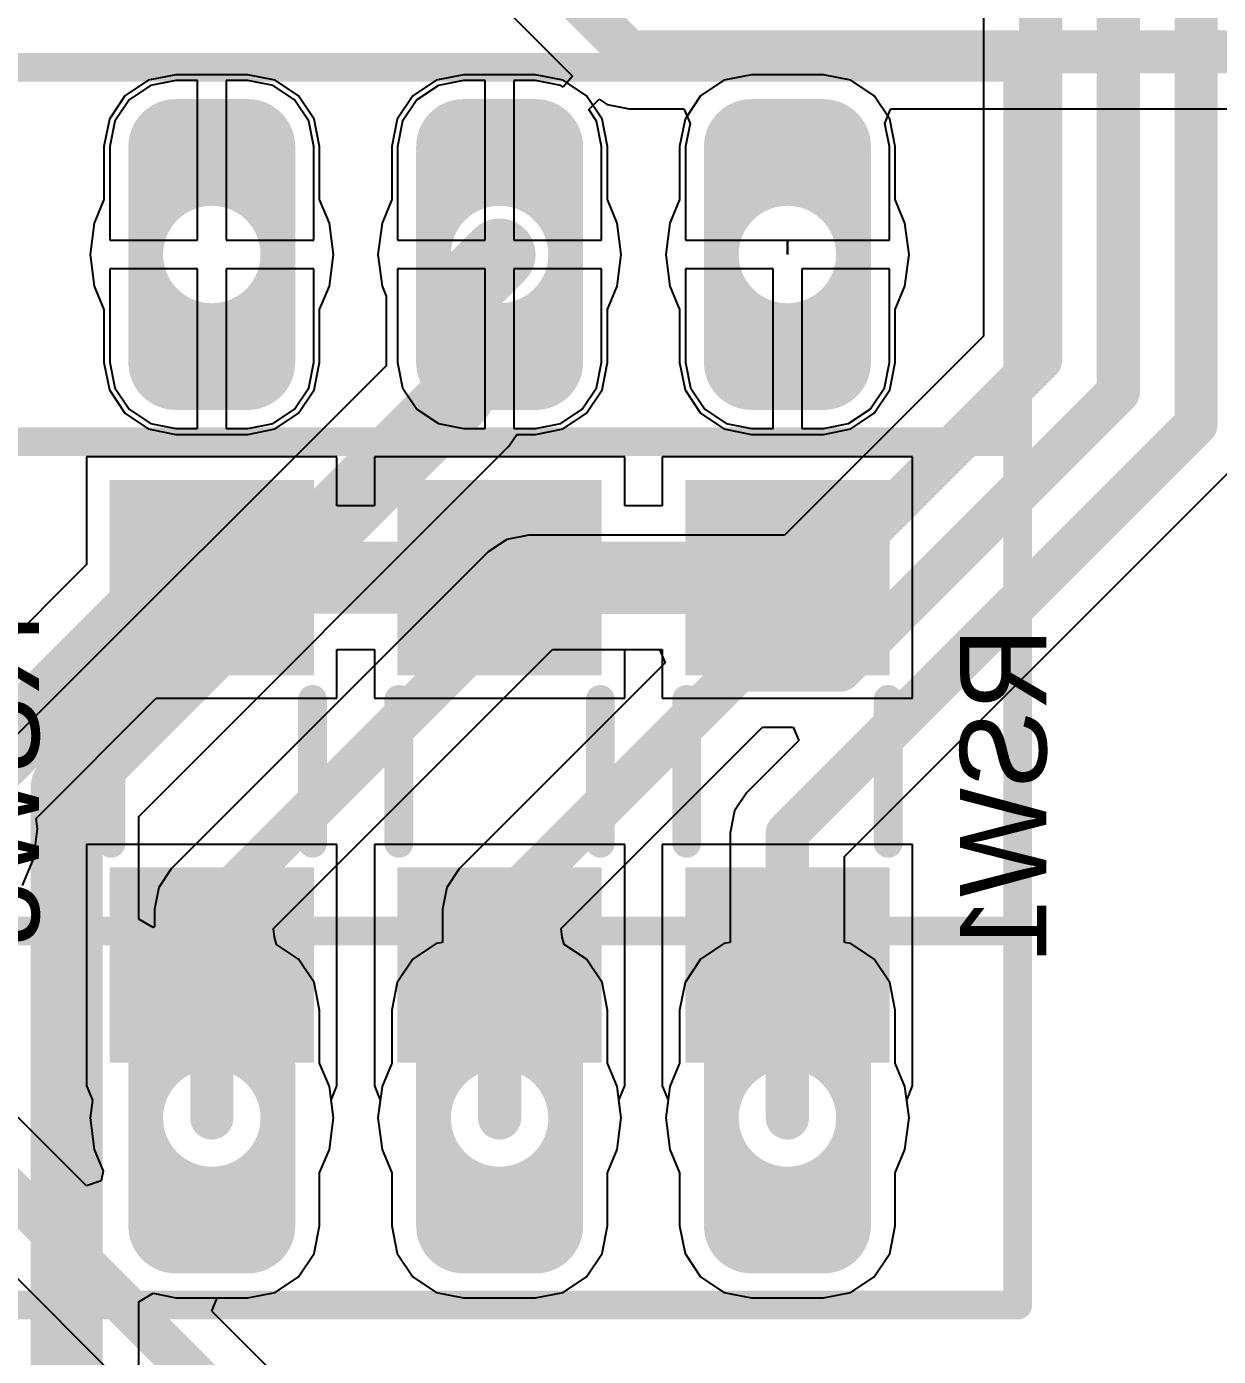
# Model space of a CAD drawing. Header units: millimetres. Extents: x 0 to 2.36, y 0 to 2.36.
# Drawn here: x 0.2607 to 0.6747, y 0.7117 to 1.1738 of the extents above; entities that cross this region are included whole.
import ezdxf

# ---------------------------------------------------------------- set-up
doc = ezdxf.new("R2010")
doc.units = ezdxf.units.MM
doc.header["$MEASUREMENT"] = 0
for name, color, linetype in [('BottomLayer', 5, 'Continuous'), ('BottomOverlay', 54, 'Continuous'), ('BottomPaste', 16, 'Continuous'), ('BottomSolder', 6, 'Continuous'), ('MultiLayer', 9, 'Continuous'), ('TopLayer', 1, 'Continuous'), ('TopOverlay', 2, 'Continuous'), ('TopSolder', 216, 'Continuous')]:
    doc.layers.add(name, color=color, linetype=linetype)

# ---------------------------------------------------------------- blocks, each defined once
blk = doc.blocks.new('PCBC_________1_25')
at = {"layer": 'BottomLayer'}
h = blk.add_hatch(color=5, dxfattribs=at)
edge = h.paths.add_edge_path()
edge.add_arc((-0.0375, 0.1875), 0.0125, 180, 270)
edge.add_line((-0.0375, 0.175), (0.0375, 0.175))
edge.add_arc((0.0375, 0.1875), 0.0125, 270, 360)
edge.add_line((0.05, 0.1875), (0.05, 0.2125))
edge.add_arc((0.0375, 0.2125), 0.0125, 0, 90)
edge.add_line((0.0375, 0.225), (-0.0375, 0.225))
edge.add_arc((-0.0375, 0.2125), 0.0125, 90, 180)
edge.add_line((-0.05, 0.2125), (-0.05, 0.1875))
edge = h.paths.add_edge_path(flags=0)
edge.add_arc((0, 0.2), 0.01693, 0, 360)
h = blk.add_hatch(color=5, dxfattribs=at)
edge = h.paths.add_edge_path()
edge.add_arc((0.2625, 0.1875), 0.0125, 180, 270)
edge.add_line((0.2625, 0.175), (0.3375, 0.175))
edge.add_arc((0.3375, 0.1875), 0.0125, 270, 360)
edge.add_line((0.35, 0.1875), (0.35, 0.2125))
edge.add_arc((0.3375, 0.2125), 0.0125, 0, 90)
edge.add_line((0.3375, 0.225), (0.2625, 0.225))
edge.add_arc((0.2625, 0.2125), 0.0125, 90, 180)
edge.add_line((0.25, 0.2125), (0.25, 0.1875))
edge = h.paths.add_edge_path(flags=0)
edge.add_arc((0.3, 0.2), 0.01693, 0, 360)
h = blk.add_hatch(color=5, dxfattribs=at)
edge = h.paths.add_edge_path()
edge.add_arc((-0.0375, 0.0875), 0.0125, 180, 270)
edge.add_line((-0.0375, 0.075), (0.0375, 0.075))
edge.add_arc((0.0375, 0.0875), 0.0125, 270, 360)
edge.add_line((0.05, 0.0875), (0.05, 0.1125))
edge.add_arc((0.0375, 0.1125), 0.0125, 0, 90)
edge.add_line((0.0375, 0.125), (-0.0375, 0.125))
edge.add_arc((-0.0375, 0.1125), 0.0125, 90, 180)
edge.add_line((-0.05, 0.1125), (-0.05, 0.0875))
edge = h.paths.add_edge_path(flags=0)
edge.add_arc((0, 0.1), 0.01693, 0, 360)
h = blk.add_hatch(color=5, dxfattribs=at)
edge = h.paths.add_edge_path()
edge.add_arc((0.2625, 0.0875), 0.0125, 180, 270)
edge.add_line((0.2625, 0.075), (0.3375, 0.075))
edge.add_arc((0.3375, 0.0875), 0.0125, 270, 360)
edge.add_line((0.35, 0.0875), (0.35, 0.1125))
edge.add_arc((0.3375, 0.1125), 0.0125, 0, 90)
edge.add_line((0.3375, 0.125), (0.2625, 0.125))
edge.add_arc((0.2625, 0.1125), 0.0125, 90, 180)
edge.add_line((0.25, 0.1125), (0.25, 0.0875))
edge = h.paths.add_edge_path(flags=0)
edge.add_arc((0.3, 0.1), 0.01693, 0, 360)
h = blk.add_hatch(color=5, dxfattribs=at)
edge = h.paths.add_edge_path()
edge.add_arc((-0.0375, -0.0125), 0.0125, 180, 270)
edge.add_line((-0.0375, -0.025), (0.0375, -0.025))
edge.add_arc((0.0375, -0.0125), 0.0125, 270, 360)
edge.add_line((0.05, -0.0125), (0.05, 0.0125))
edge.add_arc((0.0375, 0.0125), 0.0125, 0, 90)
edge.add_line((0.0375, 0.025), (-0.0375, 0.025))
edge.add_arc((-0.0375, 0.0125), 0.0125, 90, 180)
edge.add_line((-0.05, 0.0125), (-0.05, -0.0125))
edge = h.paths.add_edge_path(flags=0)
edge.add_arc((0, 0), 0.01693, 0, 360)
h = blk.add_hatch(color=5, dxfattribs=at)
edge = h.paths.add_edge_path()
edge.add_arc((0.2625, -0.0125), 0.0125, 180, 270)
edge.add_line((0.2625, -0.025), (0.3375, -0.025))
edge.add_arc((0.3375, -0.0125), 0.0125, 270, 360)
edge.add_line((0.35, -0.0125), (0.35, 0.0125))
edge.add_arc((0.3375, 0.0125), 0.0125, 0, 90)
edge.add_line((0.3375, 0.025), (0.2625, 0.025))
edge.add_arc((0.2625, 0.0125), 0.0125, 90, 180)
edge.add_line((0.25, 0.0125), (0.25, -0.0125))
edge = h.paths.add_edge_path(flags=0)
edge.add_arc((0.3, 0), 0.01693, 0, 360)
at = {"layer": 'BottomSolder'}
h = blk.add_hatch(color=6, dxfattribs=at)
edge = h.paths.add_edge_path()
edge.add_arc((-0.0375, 0.1875), 0.0165, 180, 270)
edge.add_line((-0.0375, 0.171), (0.0375, 0.171))
edge.add_arc((0.0375, 0.1875), 0.0165, 270, 360)
edge.add_line((0.054, 0.1875), (0.054, 0.2125))
edge.add_arc((0.0375, 0.2125), 0.0165, 0, 90)
edge.add_line((0.0375, 0.229), (-0.0375, 0.229))
edge.add_arc((-0.0375, 0.2125), 0.0165, 90, 180)
edge.add_line((-0.054, 0.2125), (-0.054, 0.1875))
edge = h.paths.add_edge_path(flags=0)
edge.add_arc((0, 0.2), 0.01693, 0, 360)
h = blk.add_hatch(color=6, dxfattribs=at)
edge = h.paths.add_edge_path()
edge.add_arc((0.2625, 0.1875), 0.0165, 180, 270)
edge.add_line((0.2625, 0.171), (0.3375, 0.171))
edge.add_arc((0.3375, 0.1875), 0.0165, 270, 360)
edge.add_line((0.354, 0.1875), (0.354, 0.2125))
edge.add_arc((0.3375, 0.2125), 0.0165, 0, 90)
edge.add_line((0.3375, 0.229), (0.2625, 0.229))
edge.add_arc((0.2625, 0.2125), 0.0165, 90, 180)
edge.add_line((0.246, 0.2125), (0.246, 0.1875))
edge = h.paths.add_edge_path(flags=0)
edge.add_arc((0.3, 0.2), 0.01693, 0, 360)
h = blk.add_hatch(color=6, dxfattribs=at)
edge = h.paths.add_edge_path()
edge.add_arc((-0.0375, 0.0875), 0.0165, 180, 270)
edge.add_line((-0.0375, 0.071), (0.0375, 0.071))
edge.add_arc((0.0375, 0.0875), 0.0165, 270, 360)
edge.add_line((0.054, 0.0875), (0.054, 0.1125))
edge.add_arc((0.0375, 0.1125), 0.0165, 0, 90)
edge.add_line((0.0375, 0.129), (-0.0375, 0.129))
edge.add_arc((-0.0375, 0.1125), 0.0165, 90, 180)
edge.add_line((-0.054, 0.1125), (-0.054, 0.0875))
edge = h.paths.add_edge_path(flags=0)
edge.add_arc((0, 0.1), 0.01693, 0, 360)
h = blk.add_hatch(color=6, dxfattribs=at)
edge = h.paths.add_edge_path()
edge.add_arc((0.2625, 0.0875), 0.0165, 180, 270)
edge.add_line((0.2625, 0.071), (0.3375, 0.071))
edge.add_arc((0.3375, 0.0875), 0.0165, 270, 360)
edge.add_line((0.354, 0.0875), (0.354, 0.1125))
edge.add_arc((0.3375, 0.1125), 0.0165, 0, 90)
edge.add_line((0.3375, 0.129), (0.2625, 0.129))
edge.add_arc((0.2625, 0.1125), 0.0165, 90, 180)
edge.add_line((0.246, 0.1125), (0.246, 0.0875))
edge = h.paths.add_edge_path(flags=0)
edge.add_arc((0.3, 0.1), 0.01693, 0, 360)
h = blk.add_hatch(color=6, dxfattribs=at)
edge = h.paths.add_edge_path()
edge.add_arc((-0.0375, -0.0125), 0.0165, 180, 270)
edge.add_line((-0.0375, -0.029), (0.0375, -0.029))
edge.add_arc((0.0375, -0.0125), 0.0165, 270, 360)
edge.add_line((0.054, -0.0125), (0.054, 0.0125))
edge.add_arc((0.0375, 0.0125), 0.0165, 0, 90)
edge.add_line((0.0375, 0.029), (-0.0375, 0.029))
edge.add_arc((-0.0375, 0.0125), 0.0165, 90, 180)
edge.add_line((-0.054, 0.0125), (-0.054, -0.0125))
edge = h.paths.add_edge_path(flags=0)
edge.add_arc((0, 0), 0.01693, 0, 360)
h = blk.add_hatch(color=6, dxfattribs=at)
edge = h.paths.add_edge_path()
edge.add_arc((0.2625, -0.0125), 0.0165, 180, 270)
edge.add_line((0.2625, -0.029), (0.3375, -0.029))
edge.add_arc((0.3375, -0.0125), 0.0165, 270, 360)
edge.add_line((0.354, -0.0125), (0.354, 0.0125))
edge.add_arc((0.3375, 0.0125), 0.0165, 0, 90)
edge.add_line((0.3375, 0.029), (0.2625, 0.029))
edge.add_arc((0.2625, 0.0125), 0.0165, 90, 180)
edge.add_line((0.246, 0.0125), (0.246, -0.0125))
edge = h.paths.add_edge_path(flags=0)
edge.add_arc((0.3, 0), 0.01693, 0, 360)
at = {"layer": 'MultiLayer'}
h = blk.add_hatch(color=9, dxfattribs=at)
edge = h.paths.add_edge_path()
edge.add_arc((-0.0375, 0.1875), 0.0125, 180, 270)
edge.add_line((-0.0375, 0.175), (0.0375, 0.175))
edge.add_arc((0.0375, 0.1875), 0.0125, 270, 360)
edge.add_line((0.05, 0.1875), (0.05, 0.2125))
edge.add_arc((0.0375, 0.2125), 0.0125, 0, 90)
edge.add_line((0.0375, 0.225), (-0.0375, 0.225))
edge.add_arc((-0.0375, 0.2125), 0.0125, 90, 180)
edge.add_line((-0.05, 0.2125), (-0.05, 0.1875))
edge = h.paths.add_edge_path(flags=0)
edge.add_arc((0, 0.2), 0.01693, 0, 360)
h = blk.add_hatch(color=9, dxfattribs=at)
edge = h.paths.add_edge_path()
edge.add_arc((0.2625, 0.1875), 0.0125, 180, 270)
edge.add_line((0.2625, 0.175), (0.3375, 0.175))
edge.add_arc((0.3375, 0.1875), 0.0125, 270, 360)
edge.add_line((0.35, 0.1875), (0.35, 0.2125))
edge.add_arc((0.3375, 0.2125), 0.0125, 0, 90)
edge.add_line((0.3375, 0.225), (0.2625, 0.225))
edge.add_arc((0.2625, 0.2125), 0.0125, 90, 180)
edge.add_line((0.25, 0.2125), (0.25, 0.1875))
edge = h.paths.add_edge_path(flags=0)
edge.add_arc((0.3, 0.2), 0.01693, 0, 360)
h = blk.add_hatch(color=9, dxfattribs=at)
edge = h.paths.add_edge_path()
edge.add_arc((-0.0375, 0.0875), 0.0125, 180, 270)
edge.add_line((-0.0375, 0.075), (0.0375, 0.075))
edge.add_arc((0.0375, 0.0875), 0.0125, 270, 360)
edge.add_line((0.05, 0.0875), (0.05, 0.1125))
edge.add_arc((0.0375, 0.1125), 0.0125, 0, 90)
edge.add_line((0.0375, 0.125), (-0.0375, 0.125))
edge.add_arc((-0.0375, 0.1125), 0.0125, 90, 180)
edge.add_line((-0.05, 0.1125), (-0.05, 0.0875))
edge = h.paths.add_edge_path(flags=0)
edge.add_arc((0, 0.1), 0.01693, 0, 360)
h = blk.add_hatch(color=9, dxfattribs=at)
edge = h.paths.add_edge_path()
edge.add_arc((0.2625, 0.0875), 0.0125, 180, 270)
edge.add_line((0.2625, 0.075), (0.3375, 0.075))
edge.add_arc((0.3375, 0.0875), 0.0125, 270, 360)
edge.add_line((0.35, 0.0875), (0.35, 0.1125))
edge.add_arc((0.3375, 0.1125), 0.0125, 0, 90)
edge.add_line((0.3375, 0.125), (0.2625, 0.125))
edge.add_arc((0.2625, 0.1125), 0.0125, 90, 180)
edge.add_line((0.25, 0.1125), (0.25, 0.0875))
edge = h.paths.add_edge_path(flags=0)
edge.add_arc((0.3, 0.1), 0.01693, 0, 360)
h = blk.add_hatch(color=9, dxfattribs=at)
edge = h.paths.add_edge_path()
edge.add_arc((-0.0375, -0.0125), 0.0125, 180, 270)
edge.add_line((-0.0375, -0.025), (0.0375, -0.025))
edge.add_arc((0.0375, -0.0125), 0.0125, 270, 360)
edge.add_line((0.05, -0.0125), (0.05, 0.0125))
edge.add_arc((0.0375, 0.0125), 0.0125, 0, 90)
edge.add_line((0.0375, 0.025), (-0.0375, 0.025))
edge.add_arc((-0.0375, 0.0125), 0.0125, 90, 180)
edge.add_line((-0.05, 0.0125), (-0.05, -0.0125))
edge = h.paths.add_edge_path(flags=0)
edge.add_arc((0, 0), 0.01693, 0, 360)
h = blk.add_hatch(color=9, dxfattribs=at)
edge = h.paths.add_edge_path()
edge.add_arc((0.2625, -0.0125), 0.0125, 180, 270)
edge.add_line((0.2625, -0.025), (0.3375, -0.025))
edge.add_arc((0.3375, -0.0125), 0.0125, 270, 360)
edge.add_line((0.35, -0.0125), (0.35, 0.0125))
edge.add_arc((0.3375, 0.0125), 0.0125, 0, 90)
edge.add_line((0.3375, 0.025), (0.2625, 0.025))
edge.add_arc((0.2625, 0.0125), 0.0125, 90, 180)
edge.add_line((0.25, 0.0125), (0.25, -0.0125))
edge = h.paths.add_edge_path(flags=0)
edge.add_arc((0.3, 0), 0.01693, 0, 360)
at = {"layer": 'TopLayer'}
h = blk.add_hatch(color=1, dxfattribs=at)
edge = h.paths.add_edge_path()
edge.add_arc((-0.0375, 0.1875), 0.0125, 180, 270)
edge.add_line((-0.0375, 0.175), (0.0375, 0.175))
edge.add_arc((0.0375, 0.1875), 0.0125, 270, 360)
edge.add_line((0.05, 0.1875), (0.05, 0.2125))
edge.add_arc((0.0375, 0.2125), 0.0125, 0, 90)
edge.add_line((0.0375, 0.225), (-0.0375, 0.225))
edge.add_arc((-0.0375, 0.2125), 0.0125, 90, 180)
edge.add_line((-0.05, 0.2125), (-0.05, 0.1875))
edge = h.paths.add_edge_path(flags=0)
edge.add_arc((0, 0.2), 0.01693, 0, 360)
h = blk.add_hatch(color=1, dxfattribs=at)
edge = h.paths.add_edge_path()
edge.add_arc((0.2625, 0.1875), 0.0125, 180, 270)
edge.add_line((0.2625, 0.175), (0.3375, 0.175))
edge.add_arc((0.3375, 0.1875), 0.0125, 270, 360)
edge.add_line((0.35, 0.1875), (0.35, 0.2125))
edge.add_arc((0.3375, 0.2125), 0.0125, 0, 90)
edge.add_line((0.3375, 0.225), (0.2625, 0.225))
edge.add_arc((0.2625, 0.2125), 0.0125, 90, 180)
edge.add_line((0.25, 0.2125), (0.25, 0.1875))
edge = h.paths.add_edge_path(flags=0)
edge.add_arc((0.3, 0.2), 0.01693, 0, 360)
h = blk.add_hatch(color=1, dxfattribs=at)
edge = h.paths.add_edge_path()
edge.add_arc((-0.0375, 0.0875), 0.0125, 180, 270)
edge.add_line((-0.0375, 0.075), (0.0375, 0.075))
edge.add_arc((0.0375, 0.0875), 0.0125, 270, 360)
edge.add_line((0.05, 0.0875), (0.05, 0.1125))
edge.add_arc((0.0375, 0.1125), 0.0125, 0, 90)
edge.add_line((0.0375, 0.125), (-0.0375, 0.125))
edge.add_arc((-0.0375, 0.1125), 0.0125, 90, 180)
edge.add_line((-0.05, 0.1125), (-0.05, 0.0875))
edge = h.paths.add_edge_path(flags=0)
edge.add_arc((0, 0.1), 0.01693, 0, 360)
h = blk.add_hatch(color=1, dxfattribs=at)
edge = h.paths.add_edge_path()
edge.add_arc((0.2625, 0.0875), 0.0125, 180, 270)
edge.add_line((0.2625, 0.075), (0.3375, 0.075))
edge.add_arc((0.3375, 0.0875), 0.0125, 270, 360)
edge.add_line((0.35, 0.0875), (0.35, 0.1125))
edge.add_arc((0.3375, 0.1125), 0.0125, 0, 90)
edge.add_line((0.3375, 0.125), (0.2625, 0.125))
edge.add_arc((0.2625, 0.1125), 0.0125, 90, 180)
edge.add_line((0.25, 0.1125), (0.25, 0.0875))
edge = h.paths.add_edge_path(flags=0)
edge.add_arc((0.3, 0.1), 0.01693, 0, 360)
h = blk.add_hatch(color=1, dxfattribs=at)
edge = h.paths.add_edge_path()
edge.add_arc((-0.0375, -0.0125), 0.0125, 180, 270)
edge.add_line((-0.0375, -0.025), (0.0375, -0.025))
edge.add_arc((0.0375, -0.0125), 0.0125, 270, 360)
edge.add_line((0.05, -0.0125), (0.05, 0.0125))
edge.add_arc((0.0375, 0.0125), 0.0125, 0, 90)
edge.add_line((0.0375, 0.025), (-0.0375, 0.025))
edge.add_arc((-0.0375, 0.0125), 0.0125, 90, 180)
edge.add_line((-0.05, 0.0125), (-0.05, -0.0125))
edge = h.paths.add_edge_path(flags=0)
edge.add_arc((0, 0), 0.01693, 0, 360)
h = blk.add_hatch(color=1, dxfattribs=at)
edge = h.paths.add_edge_path()
edge.add_arc((0.2625, -0.0125), 0.0125, 180, 270)
edge.add_line((0.2625, -0.025), (0.3375, -0.025))
edge.add_arc((0.3375, -0.0125), 0.0125, 270, 360)
edge.add_line((0.35, -0.0125), (0.35, 0.0125))
edge.add_arc((0.3375, 0.0125), 0.0125, 0, 90)
edge.add_line((0.3375, 0.025), (0.2625, 0.025))
edge.add_arc((0.2625, 0.0125), 0.0125, 90, 180)
edge.add_line((0.25, 0.0125), (0.25, -0.0125))
edge = h.paths.add_edge_path(flags=0)
edge.add_arc((0.3, 0), 0.01693, 0, 360)
at = {"layer": 'TopSolder'}
h = blk.add_hatch(color=216, dxfattribs=at)
edge = h.paths.add_edge_path()
edge.add_arc((-0.0375, 0.1875), 0.0165, 180, 270)
edge.add_line((-0.0375, 0.171), (0.0375, 0.171))
edge.add_arc((0.0375, 0.1875), 0.0165, 270, 360)
edge.add_line((0.054, 0.1875), (0.054, 0.2125))
edge.add_arc((0.0375, 0.2125), 0.0165, 0, 90)
edge.add_line((0.0375, 0.229), (-0.0375, 0.229))
edge.add_arc((-0.0375, 0.2125), 0.0165, 90, 180)
edge.add_line((-0.054, 0.2125), (-0.054, 0.1875))
edge = h.paths.add_edge_path(flags=0)
edge.add_arc((0, 0.2), 0.01693, 0, 360)
h = blk.add_hatch(color=216, dxfattribs=at)
edge = h.paths.add_edge_path()
edge.add_arc((0.2625, 0.1875), 0.0165, 180, 270)
edge.add_line((0.2625, 0.171), (0.3375, 0.171))
edge.add_arc((0.3375, 0.1875), 0.0165, 270, 360)
edge.add_line((0.354, 0.1875), (0.354, 0.2125))
edge.add_arc((0.3375, 0.2125), 0.0165, 0, 90)
edge.add_line((0.3375, 0.229), (0.2625, 0.229))
edge.add_arc((0.2625, 0.2125), 0.0165, 90, 180)
edge.add_line((0.246, 0.2125), (0.246, 0.1875))
edge = h.paths.add_edge_path(flags=0)
edge.add_arc((0.3, 0.2), 0.01693, 0, 360)
h = blk.add_hatch(color=216, dxfattribs=at)
edge = h.paths.add_edge_path()
edge.add_arc((-0.0375, 0.0875), 0.0165, 180, 270)
edge.add_line((-0.0375, 0.071), (0.0375, 0.071))
edge.add_arc((0.0375, 0.0875), 0.0165, 270, 360)
edge.add_line((0.054, 0.0875), (0.054, 0.1125))
edge.add_arc((0.0375, 0.1125), 0.0165, 0, 90)
edge.add_line((0.0375, 0.129), (-0.0375, 0.129))
edge.add_arc((-0.0375, 0.1125), 0.0165, 90, 180)
edge.add_line((-0.054, 0.1125), (-0.054, 0.0875))
edge = h.paths.add_edge_path(flags=0)
edge.add_arc((0, 0.1), 0.01693, 0, 360)
h = blk.add_hatch(color=216, dxfattribs=at)
edge = h.paths.add_edge_path()
edge.add_arc((0.2625, 0.0875), 0.0165, 180, 270)
edge.add_line((0.2625, 0.071), (0.3375, 0.071))
edge.add_arc((0.3375, 0.0875), 0.0165, 270, 360)
edge.add_line((0.354, 0.0875), (0.354, 0.1125))
edge.add_arc((0.3375, 0.1125), 0.0165, 0, 90)
edge.add_line((0.3375, 0.129), (0.2625, 0.129))
edge.add_arc((0.2625, 0.1125), 0.0165, 90, 180)
edge.add_line((0.246, 0.1125), (0.246, 0.0875))
edge = h.paths.add_edge_path(flags=0)
edge.add_arc((0.3, 0.1), 0.01693, 0, 360)
h = blk.add_hatch(color=216, dxfattribs=at)
edge = h.paths.add_edge_path()
edge.add_arc((-0.0375, -0.0125), 0.0165, 180, 270)
edge.add_line((-0.0375, -0.029), (0.0375, -0.029))
edge.add_arc((0.0375, -0.0125), 0.0165, 270, 360)
edge.add_line((0.054, -0.0125), (0.054, 0.0125))
edge.add_arc((0.0375, 0.0125), 0.0165, 0, 90)
edge.add_line((0.0375, 0.029), (-0.0375, 0.029))
edge.add_arc((-0.0375, 0.0125), 0.0165, 90, 180)
edge.add_line((-0.054, 0.0125), (-0.054, -0.0125))
edge = h.paths.add_edge_path(flags=0)
edge.add_arc((0, 0), 0.01693, 0, 360)
h = blk.add_hatch(color=216, dxfattribs=at)
edge = h.paths.add_edge_path()
edge.add_arc((0.2625, -0.0125), 0.0165, 180, 270)
edge.add_line((0.2625, -0.029), (0.3375, -0.029))
edge.add_arc((0.3375, -0.0125), 0.0165, 270, 360)
edge.add_line((0.354, -0.0125), (0.354, 0.0125))
edge.add_arc((0.3375, 0.0125), 0.0165, 0, 90)
edge.add_line((0.3375, 0.029), (0.2625, 0.029))
edge.add_arc((0.2625, 0.0125), 0.0165, 90, 180)
edge.add_line((0.246, 0.0125), (0.246, -0.0125))
edge = h.paths.add_edge_path(flags=0)
edge.add_arc((0.3, 0), 0.01693, 0, 360)
at = {"layer": 'TopOverlay', "const_width": 0.01}
for points in [[(-0.065, 0.28), (0.365, 0.28)], [(-0.065, 0.28), (-0.065, -0.08)], [(0.065, 0.28), (0.065, -0.08)], [(0.235, 0.28), (0.235, -0.08)], [(0.365, 0.28), (0.365, -0.08)], [(-0.065, -0.08), (0.365, -0.08)]]:
    blk.add_lwpolyline(points, dxfattribs=at)
at = {"layer": 'TopOverlay', "const_width": 0.005}
for points in [[(-0.0675, 0.28, 1), (-0.0625, 0.28, 1)], [(-0.0675, 0.28, 1), (-0.0625, 0.28, 1)], [(0.0625, 0.28, 1), (0.0675, 0.28, 1)], [(0.2325, 0.28, 1), (0.2375, 0.28, 1)], [(0.3625, 0.28, 1), (0.3675, 0.28, 1)], [(0.3625, 0.28, 1), (0.3675, 0.28, 1)], [(-0.0675, -0.08, 1), (-0.0625, -0.08, 1)], [(-0.0675, -0.08, 1), (-0.0625, -0.08, 1)], [(0.0625, -0.08, 1), (0.0675, -0.08, 1)], [(0.2325, -0.08, 1), (0.2375, -0.08, 1)], [(0.3625, -0.08, 1), (0.3675, -0.08, 1)], [(0.3625, -0.08, 1), (0.3675, -0.08, 1)]]:
    blk.add_lwpolyline(points, format="xyb", close=True, dxfattribs=at)
blk = doc.blocks.new('1206_B_26')
at = {"layer": 'BottomLayer'}
for points in [[(-0.0374, -0.0315), (-0.09724, -0.0315), (-0.09724, 0.0315), (-0.0374, 0.0315)], [(0.09724, -0.0315), (0.0374, -0.0315), (0.0374, 0.0315), (0.09724, 0.0315)]]:
    blk.add_hatch(color=5, dxfattribs=at).paths.add_polyline_path(points)
at = {"layer": 'BottomPaste'}
for points in [[(-0.0374, -0.0315), (-0.09724, -0.0315), (-0.09724, 0.0315), (-0.0374, 0.0315)], [(0.09724, -0.0315), (0.0374, -0.0315), (0.0374, 0.0315), (0.09724, 0.0315)]]:
    blk.add_hatch(color=16, dxfattribs=at).paths.add_polyline_path(points)
at = {"layer": 'BottomSolder'}
for points in [[(-0.0334, -0.0355), (-0.10124, -0.0355), (-0.10124, 0.0355), (-0.0334, 0.0355)], [(0.10124, -0.0355), (0.0334, -0.0355), (0.0334, 0.0355), (0.10124, 0.0355)]]:
    blk.add_hatch(color=6, dxfattribs=at).paths.add_polyline_path(points)
at = {"layer": 'BottomOverlay', "const_width": 0.01}
for points in [[(-0.025, 0.035), (0.025, 0.035)], [(-0.025, -0.035), (0.025, -0.035)]]:
    blk.add_lwpolyline(points, dxfattribs=at)
at = {"layer": 'BottomOverlay', "const_width": 0.005}
for points in [[(-0.0275, 0.035, 1), (-0.0225, 0.035, 1)], [(0.0225, 0.035, 1), (0.0275, 0.035, 1)], [(-0.0275, -0.035, 1), (-0.0225, -0.035, 1)], [(0.0225, -0.035, 1), (0.0275, -0.035, 1)]]:
    blk.add_lwpolyline(points, format="xyb", close=True, dxfattribs=at)
blk = doc.blocks.new('1206_B_27')
at = {"layer": 'BottomLayer'}
for points in [[(-0.0374, -0.0315), (-0.09724, -0.0315), (-0.09724, 0.0315), (-0.0374, 0.0315)], [(0.09724, -0.0315), (0.0374, -0.0315), (0.0374, 0.0315), (0.09724, 0.0315)]]:
    blk.add_hatch(color=5, dxfattribs=at).paths.add_polyline_path(points)
at = {"layer": 'BottomPaste'}
for points in [[(-0.0374, -0.0315), (-0.09724, -0.0315), (-0.09724, 0.0315), (-0.0374, 0.0315)], [(0.09724, -0.0315), (0.0374, -0.0315), (0.0374, 0.0315), (0.09724, 0.0315)]]:
    blk.add_hatch(color=16, dxfattribs=at).paths.add_polyline_path(points)
at = {"layer": 'BottomSolder'}
for points in [[(-0.0334, -0.0355), (-0.10124, -0.0355), (-0.10124, 0.0355), (-0.0334, 0.0355)], [(0.10124, -0.0355), (0.0334, -0.0355), (0.0334, 0.0355), (0.10124, 0.0355)]]:
    blk.add_hatch(color=6, dxfattribs=at).paths.add_polyline_path(points)
at = {"layer": 'BottomOverlay', "const_width": 0.01}
for points in [[(-0.025, 0.035), (0.025, 0.035)], [(-0.025, -0.035), (0.025, -0.035)]]:
    blk.add_lwpolyline(points, dxfattribs=at)
at = {"layer": 'BottomOverlay', "const_width": 0.005}
for points in [[(-0.0275, 0.035, 1), (-0.0225, 0.035, 1)], [(0.0225, 0.035, 1), (0.0275, 0.035, 1)], [(-0.0275, -0.035, 1), (-0.0225, -0.035, 1)], [(0.0225, -0.035, 1), (0.0275, -0.035, 1)]]:
    blk.add_lwpolyline(points, format="xyb", close=True, dxfattribs=at)
blk = doc.blocks.new('1206_B_28')
at = {"layer": 'BottomLayer'}
for points in [[(-0.0374, -0.0315), (-0.09724, -0.0315), (-0.09724, 0.0315), (-0.0374, 0.0315)], [(0.09724, -0.0315), (0.0374, -0.0315), (0.0374, 0.0315), (0.09724, 0.0315)]]:
    blk.add_hatch(color=5, dxfattribs=at).paths.add_polyline_path(points)
at = {"layer": 'BottomPaste'}
for points in [[(-0.0374, -0.0315), (-0.09724, -0.0315), (-0.09724, 0.0315), (-0.0374, 0.0315)], [(0.09724, -0.0315), (0.0374, -0.0315), (0.0374, 0.0315), (0.09724, 0.0315)]]:
    blk.add_hatch(color=16, dxfattribs=at).paths.add_polyline_path(points)
at = {"layer": 'BottomSolder'}
for points in [[(-0.0334, -0.0355), (-0.10124, -0.0355), (-0.10124, 0.0355), (-0.0334, 0.0355)], [(0.10124, -0.0355), (0.0334, -0.0355), (0.0334, 0.0355), (0.10124, 0.0355)]]:
    blk.add_hatch(color=6, dxfattribs=at).paths.add_polyline_path(points)
at = {"layer": 'BottomOverlay', "const_width": 0.01}
for points in [[(-0.025, 0.035), (0.025, 0.035)], [(-0.025, -0.035), (0.025, -0.035)]]:
    blk.add_lwpolyline(points, dxfattribs=at)
at = {"layer": 'BottomOverlay', "const_width": 0.005}
for points in [[(-0.0275, 0.035, 1), (-0.0225, 0.035, 1)], [(0.0225, 0.035, 1), (0.0275, 0.035, 1)], [(-0.0275, -0.035, 1), (-0.0225, -0.035, 1)], [(0.0225, -0.035, 1), (0.0275, -0.035, 1)]]:
    blk.add_lwpolyline(points, format="xyb", close=True, dxfattribs=at)

msp = doc.modelspace()

# ---------------------------------------------------------------- linework, layer by layer
at = {"layer": 'BottomLayer'}
for p, q in [((0.41991, 1.18697), (0.4503, 1.15658)), ((0.4503, 1.15658), (0.44712, 1.15269)), ((0.30372, 1.15325), (0.29628, 1.14828)), ((0.3125, 1.155), (0.30372, 1.15325)), ((0.32, 1.155), (0.3125, 1.155)), ((0.32, 1.09956), (0.32, 1.155)), ((0.3375, 1.155), (0.33, 1.155)), ((0.33, 1.155), (0.33, 1.09956)), ((0.34628, 1.15325), (0.3375, 1.155)), ((0.35372, 1.14828), (0.34628, 1.15325)), ((0.40372, 1.15325), (0.39628, 1.14828)), ((0.4125, 1.155), (0.40372, 1.15325)), ((0.42, 1.155), (0.4125, 1.155)), ((0.42, 1.09956), (0.42, 1.155)), ((0.4375, 1.155), (0.43, 1.155)), ((0.43, 1.155), (0.43, 1.09956)), ((0.44628, 1.15325), (0.4375, 1.155)), ((0.44712, 1.15269), (0.44628, 1.15325)), ((0.29628, 1.14828), (0.29131, 1.14084)), ((0.35869, 1.14084), (0.35372, 1.14828)), ((0.39628, 1.14828), (0.39131, 1.14084)), ((0.45598, 1.1449), (0.45958, 1.14851)), ((0.45958, 1.14851), (0.46239, 1.14663)), ((0.46239, 1.14663), (0.47, 1.14512)), ((0.45869, 1.14084), (0.45598, 1.1449)), ((0.47, 1.14512), (0.48902, 1.14512)), ((0.48902, 1.14512), (0.48951, 1.14419)), ((0.48951, 1.14419), (0.49116, 1.14012)), ((0.55884, 1.14012), (0.56049, 1.14419)), ((0.56049, 1.14419), (0.56098, 1.14512)), ((0.56098, 1.14512), (1.0749, 1.14512)), ((0.29131, 1.14084), (0.28956, 1.13206)), ((0.36044, 1.13206), (0.35869, 1.14084)), ((0.39131, 1.14084), (0.38956, 1.13206)), ((0.46044, 1.13206), (0.45869, 1.14084)), ((0.49116, 1.14012), (0.48956, 1.13206)), ((0.56044, 1.13206), (0.55884, 1.14012)), ((0.28956, 1.13206), (0.28956, 1.09956)), ((0.36044, 1.09956), (0.36044, 1.13206)), ((0.38956, 1.13206), (0.38956, 1.09956)), ((0.46044, 1.09956), (0.46044, 1.13206)), ((0.48956, 1.13206), (0.48956, 1.09956)), ((0.56044, 1.09956), (0.56044, 1.13206)), ((0.28956, 1.09956), (0.32, 1.09956)), ((0.33, 1.09956), (0.36044, 1.09956)), ((0.38956, 1.09956), (0.42, 1.09956)), ((0.43, 1.09956), (0.46044, 1.09956)), ((0.48956, 1.09956), (0.525, 1.09956)), ((0.525, 1.09956), (0.525, 1.09456)), ((0.525, 1.09456), (0.525, 1.09956)), ((0.525, 1.09956), (0.56044, 1.09956)), ((0.525, 1.09456), (0.525, 1.09456)), ((0.32, 1.08956), (0.28956, 1.08956)), ((0.28956, 1.08956), (0.28956, 1.05706)), ((0.32, 1.03412), (0.32, 1.08956)), ((0.36044, 1.08956), (0.33, 1.08956)), ((0.33, 1.08956), (0.33, 1.03412)), ((0.36044, 1.05706), (0.36044, 1.08956)), ((0.42, 1.08956), (0.38956, 1.08956)), ((0.38956, 1.08956), (0.38956, 1.05706)), ((0.42, 1.03412), (0.42, 1.08956)), ((0.46044, 1.08956), (0.43, 1.08956)), ((0.43, 1.08956), (0.43, 1.03412)), ((0.46044, 1.05706), (0.46044, 1.08956)), ((0.52, 1.08956), (0.48956, 1.08956)), ((0.48956, 1.08956), (0.48956, 1.05706)), ((0.52, 1.03412), (0.52, 1.08956)), ((0.56044, 1.08956), (0.53, 1.08956)), ((0.53, 1.08956), (0.53, 1.03412)), ((0.56044, 1.05706), (0.56044, 1.08956)), ((0.28956, 1.05706), (0.29131, 1.04828)), ((0.35869, 1.04828), (0.36044, 1.05706)), ((0.38956, 1.05706), (0.39131, 1.04828)), ((0.45869, 1.04828), (0.46044, 1.05706)), ((0.48956, 1.05706), (0.49131, 1.04828)), ((0.55869, 1.04828), (0.56044, 1.05706)), ((0.29131, 1.04828), (0.29628, 1.04084)), ((0.35372, 1.04084), (0.35869, 1.04828)), ((0.39131, 1.04828), (0.39628, 1.04084)), ((0.45372, 1.04084), (0.45869, 1.04828)), ((0.49131, 1.04828), (0.49628, 1.04084)), ((0.55372, 1.04084), (0.55869, 1.04828)), ((0.29628, 1.04084), (0.30372, 1.03587)), ((0.34628, 1.03587), (0.35372, 1.04084)), ((0.39628, 1.04084), (0.40372, 1.03587)), ((0.44628, 1.03587), (0.45372, 1.04084)), ((0.49628, 1.04084), (0.50372, 1.03587)), ((0.54628, 1.03587), (0.55372, 1.04084)), ((0.30372, 1.03587), (0.3125, 1.03412)), ((0.3375, 1.03412), (0.34628, 1.03587)), ((0.40372, 1.03587), (0.4125, 1.03412)), ((0.4375, 1.03412), (0.44628, 1.03587)), ((0.50372, 1.03587), (0.5125, 1.03412)), ((0.5375, 1.03412), (0.54628, 1.03587)), ((0.3125, 1.03412), (0.32, 1.03412)), ((0.33, 1.03412), (0.3375, 1.03412)), ((0.4125, 1.03412), (0.42, 1.03412)), ((0.43, 1.03412), (0.4375, 1.03412)), ((0.5125, 1.03412), (0.52, 1.03412)), ((0.53, 1.03412), (0.5375, 1.03412)), ((0.3685, 1.02424), (0.2815, 1.02424)), ((0.2815, 1.02424), (0.2815, 0.98683)), ((0.3685, 1.0073), (0.3685, 1.02424)), ((0.4685, 1.02424), (0.3815, 1.02424)), ((0.3815, 1.02424), (0.3815, 1.0073)), ((0.4685, 1.0073), (0.4685, 1.02424)), ((0.5685, 1.02424), (0.4815, 1.02424)), ((0.4815, 1.02424), (0.4815, 1.0073)), ((0.5685, 0.9404), (0.5685, 1.02424)), ((0.3815, 1.0073), (0.3685, 1.0073)), ((0.4815, 1.0073), (0.4685, 1.0073)), ((0.2815, 0.98683), (0.22856, 0.93388)), ((0.3685, 0.9404), (0.3685, 0.95734)), ((0.3685, 0.95734), (0.3815, 0.95734)), ((0.3815, 0.95734), (0.3815, 0.9404)), ((0.4685, 0.9404), (0.4685, 0.95734)), ((0.4685, 0.95734), (0.4815, 0.95734)), ((0.4815, 0.95734), (0.4815, 0.9404)), ((0.26398, 0.89865), (0.30573, 0.9404)), ((0.30573, 0.9404), (0.3685, 0.9404)), ((0.3815, 0.9404), (0.4685, 0.9404)), ((0.4815, 0.9404), (0.5685, 0.9404)), ((0.26446, 0.895), (0.26398, 0.89865)), ((0.26312, 0.88482), (0.26446, 0.895)), ((0.3685, 0.8896), (0.2815, 0.8896)), ((0.2815, 0.8896), (0.2815, 0.80576)), ((0.3685, 0.80576), (0.3685, 0.8896)), ((0.4685, 0.8896), (0.3815, 0.8896)), ((0.3815, 0.8896), (0.3815, 0.80576)), ((0.4685, 0.80576), (0.4685, 0.8896)), ((0.5685, 0.8896), (0.4815, 0.8896)), ((0.4815, 0.8896), (0.4815, 0.80576)), ((0.5685, 0.80576), (0.5685, 0.8896)), ((0.25919, 0.87533), (0.26312, 0.88482)), ((0.28141, 0.77101), (0.2005, 0.85192)), ((0.16656, 0.82963), (0.32438, 0.67181)), ((0.2815, 0.80576), (0.2815, 0.80576)), ((0.2815, 0.80576), (0.28352, 0.80076)), ((0.36648, 0.80076), (0.3685, 0.80576)), ((0.3685, 0.80576), (0.3685, 0.80576)), ((0.3815, 0.80576), (0.3815, 0.80576)), ((0.3815, 0.80576), (0.38352, 0.80076)), ((0.46648, 0.80076), (0.4685, 0.80576)), ((0.4685, 0.80576), (0.4685, 0.80576)), ((0.4815, 0.80576), (0.4815, 0.80576)), ((0.4815, 0.80576), (0.48352, 0.80076)), ((0.56648, 0.80076), (0.5685, 0.80576)), ((0.5685, 0.80576), (0.5685, 0.80576)), ((0.28352, 0.80076), (0.28271, 0.79456)), ((0.36729, 0.79456), (0.36648, 0.80076)), ((0.38352, 0.80076), (0.38271, 0.79456)), ((0.46729, 0.79456), (0.46648, 0.80076)), ((0.48352, 0.80076), (0.48271, 0.79456)), ((0.56729, 0.79456), (0.56648, 0.80076)), ((0.28271, 0.79456), (0.28415, 0.78361)), ((0.36585, 0.78361), (0.36729, 0.79456)), ((0.38271, 0.79456), (0.38415, 0.78361)), ((0.46585, 0.78361), (0.46729, 0.79456)), ((0.48271, 0.79456), (0.48415, 0.78361)), ((0.56585, 0.78361), (0.56729, 0.79456)), ((0.28415, 0.78361), (0.28728, 0.77605)), ((0.36248, 0.77548), (0.36585, 0.78361)), ((0.38415, 0.78361), (0.38752, 0.77548)), ((0.46248, 0.77548), (0.46585, 0.78361)), ((0.48415, 0.78361), (0.48752, 0.77548)), ((0.56248, 0.77548), (0.56585, 0.78361)), ((0.28655, 0.77277), (0.28141, 0.77101)), ((0.28728, 0.77605), (0.28655, 0.77277)), ((0.36248, 0.75706), (0.36248, 0.77548)), ((0.38752, 0.77548), (0.38752, 0.75706)), ((0.46248, 0.75706), (0.46248, 0.77548)), ((0.48752, 0.77548), (0.48752, 0.75706)), ((0.56248, 0.75706), (0.56248, 0.77548)), ((0.36058, 0.7475), (0.36248, 0.75706)), ((0.38752, 0.75706), (0.38942, 0.7475)), ((0.46058, 0.7475), (0.46248, 0.75706)), ((0.48752, 0.75706), (0.48942, 0.7475)), ((0.56058, 0.7475), (0.56248, 0.75706)), ((0.35516, 0.7394), (0.36058, 0.7475)), ((0.38942, 0.7475), (0.39484, 0.7394)), ((0.45516, 0.7394), (0.46058, 0.7475)), ((0.48942, 0.7475), (0.49484, 0.7394)), ((0.55516, 0.7394), (0.56058, 0.7475)), ((0.34706, 0.73398), (0.35516, 0.7394)), ((0.39484, 0.7394), (0.40294, 0.73398)), ((0.44706, 0.73398), (0.45516, 0.7394)), ((0.49484, 0.7394), (0.50294, 0.73398)), ((0.54706, 0.73398), (0.55516, 0.7394)), ((0.32496, 0.72746), (0.32688, 0.73208)), ((0.32688, 0.73208), (0.3375, 0.73208)), ((0.3375, 0.73208), (0.34706, 0.73398)), ((0.40294, 0.73398), (0.4125, 0.73208)), ((0.4125, 0.73208), (0.4375, 0.73208)), ((0.4375, 0.73208), (0.44706, 0.73398)), ((0.50294, 0.73398), (0.5125, 0.73208)), ((0.5125, 0.73208), (0.5375, 0.73208)), ((0.5375, 0.73208), (0.54706, 0.73398)), ((0.34668, 0.70575), (0.32496, 0.72746))]:
    msp.add_line(p, q, dxfattribs=at)
for points, const_width in [([(0.41, 1.225), (0.47, 1.165)], 0.015), ([(0.47, 1.165), (1.0749, 1.165)], 0.015), ([(0.22512, 0.89512), (0.31232, 0.98232)], 0.025), ([(0.31232, 0.98232), (0.325, 0.98232)], 0.025), ([(0.325, 0.98232), (0.425, 0.98232)], 0.025), ([(0.425, 0.98232), (0.525, 0.98232)], 0.025), ([(0.325, 0.84768), (0.325, 0.86768)], 0.015), ([(0.42, 0.86768), (0.425, 0.86268)], 0.015), ([(0.525, 0.84768), (0.525, 0.86768)], 0.015), ([(0.425, 0.84768), (0.425, 0.86268)], 0.015), ([(0.325, 0.79456), (0.325, 0.84768)], 0.015), ([(0.425, 0.79456), (0.425, 0.84768)], 0.015), ([(0.525, 0.79456), (0.525, 0.84768)], 0.015), ([(0.18062, 0.84368), (0.33844, 0.68586)], 0.015)]:
    msp.add_lwpolyline(points, dxfattribs=dict(at, const_width=const_width))
for points, const_width in [([(0.46625, 1.165, 1), (0.47375, 1.165, 1)], 0.0075), ([(0.46625, 1.165, 1), (0.47375, 1.165, 1)], 0.0075), ([(0.30607, 0.98232, 1), (0.31857, 0.98232, 1)], 0.0125), ([(0.30607, 0.98232, 1), (0.31857, 0.98232, 1)], 0.0125), ([(0.31875, 0.98232, 1), (0.33125, 0.98232, 1)], 0.0125), ([(0.31875, 0.98232, 1), (0.33125, 0.98232, 1)], 0.0125), ([(0.41875, 0.98232, 1), (0.43125, 0.98232, 1)], 0.0125), ([(0.41875, 0.98232, 1), (0.43125, 0.98232, 1)], 0.0125), ([(0.51875, 0.98232, 1), (0.53125, 0.98232, 1)], 0.0125), ([(0.32125, 0.86768, 1), (0.32875, 0.86768, 1)], 0.0075), ([(0.41625, 0.86768, 1), (0.42375, 0.86768, 1)], 0.0075), ([(0.52125, 0.86768, 1), (0.52875, 0.86768, 1)], 0.0075), ([(0.42125, 0.86268, 1), (0.42875, 0.86268, 1)], 0.0075), ([(0.42125, 0.86268, 1), (0.42875, 0.86268, 1)], 0.0075), ([(0.32125, 0.84768, 1), (0.32875, 0.84768, 1)], 0.0075), ([(0.32125, 0.84768, 1), (0.32875, 0.84768, 1)], 0.0075), ([(0.42125, 0.84768, 1), (0.42875, 0.84768, 1)], 0.0075), ([(0.42125, 0.84768, 1), (0.42875, 0.84768, 1)], 0.0075), ([(0.52125, 0.84768, 1), (0.52875, 0.84768, 1)], 0.0075), ([(0.52125, 0.84768, 1), (0.52875, 0.84768, 1)], 0.0075), ([(0.32125, 0.79456, 1), (0.32875, 0.79456, 1)], 0.0075), ([(0.42125, 0.79456, 1), (0.42875, 0.79456, 1)], 0.0075), ([(0.52125, 0.79456, 1), (0.52875, 0.79456, 1)], 0.0075)]:
    msp.add_lwpolyline(points, format="xyb", close=True, dxfattribs=dict(at, const_width=const_width))
at = {"layer": 'TopLayer'}
for p, q in [((0.59312, 1.18177), (0.59312, 1.06624)), ((0.30294, 1.15514), (0.29484, 1.14972)), ((0.3125, 1.15704), (0.30294, 1.15514)), ((0.3375, 1.15704), (0.3125, 1.15704)), ((0.34706, 1.15514), (0.3375, 1.15704)), ((0.35516, 1.14972), (0.34706, 1.15514)), ((0.40294, 1.15514), (0.39484, 1.14972)), ((0.4125, 1.15704), (0.40294, 1.15514)), ((0.4375, 1.15704), (0.4125, 1.15704)), ((0.44706, 1.15514), (0.4375, 1.15704)), ((0.45516, 1.14972), (0.44706, 1.15514)), ((0.50294, 1.15514), (0.49484, 1.14972)), ((0.5125, 1.15704), (0.50294, 1.15514)), ((0.5375, 1.15704), (0.5125, 1.15704)), ((0.54706, 1.15514), (0.5375, 1.15704)), ((0.55516, 1.14972), (0.54706, 1.15514)), ((0.29484, 1.14972), (0.28942, 1.14162)), ((0.36058, 1.14162), (0.35516, 1.14972)), ((0.39484, 1.14972), (0.38942, 1.14162)), ((0.46058, 1.14162), (0.45516, 1.14972)), ((0.49484, 1.14972), (0.48942, 1.14162)), ((0.56058, 1.14162), (0.55516, 1.14972)), ((0.28942, 1.14162), (0.28752, 1.13206)), ((0.36248, 1.13206), (0.36058, 1.14162)), ((0.38942, 1.14162), (0.38752, 1.13206)), ((0.46248, 1.13206), (0.46058, 1.14162)), ((0.48942, 1.14162), (0.48752, 1.13206)), ((0.56248, 1.13206), (0.56058, 1.14162)), ((0.28752, 1.13206), (0.28752, 1.11364)), ((0.36248, 1.11364), (0.36248, 1.13206)), ((0.38752, 1.13206), (0.38752, 1.11364)), ((0.46248, 1.11364), (0.46248, 1.13206)), ((0.48752, 1.13206), (0.48752, 1.11364)), ((0.56248, 1.11364), (0.56248, 1.13206)), ((0.28752, 1.11364), (0.28415, 1.10551)), ((0.36585, 1.10551), (0.36248, 1.11364)), ((0.38752, 1.11364), (0.38415, 1.10551)), ((0.46585, 1.10551), (0.46248, 1.11364)), ((0.48752, 1.11364), (0.48415, 1.10551)), ((0.56585, 1.10551), (0.56248, 1.11364)), ((0.28415, 1.10551), (0.28271, 1.09456)), ((0.36729, 1.09456), (0.36585, 1.10551)), ((0.38415, 1.10551), (0.38271, 1.09456)), ((0.46729, 1.09456), (0.46585, 1.10551)), ((0.48415, 1.10551), (0.48271, 1.09456)), ((0.56729, 1.09456), (0.56585, 1.10551)), ((0.28271, 1.09456), (0.28415, 1.08361)), ((0.36585, 1.08361), (0.36729, 1.09456)), ((0.38271, 1.09456), (0.38415, 1.08361)), ((0.46585, 1.08361), (0.46729, 1.09456)), ((0.48271, 1.09456), (0.48415, 1.08361)), ((0.56585, 1.08361), (0.56729, 1.09456)), ((0.28415, 1.08361), (0.28752, 1.07548)), ((0.36248, 1.07548), (0.36585, 1.08361)), ((0.38415, 1.08361), (0.38561, 1.0801)), ((0.46248, 1.07548), (0.46585, 1.08361)), ((0.48415, 1.08361), (0.48752, 1.07548)), ((0.56248, 1.07548), (0.56585, 1.08361)), ((0.38561, 1.0801), (0.38561, 1.05593)), ((0.28752, 1.07548), (0.28752, 1.05706)), ((0.36248, 1.05706), (0.36248, 1.07548)), ((0.46248, 1.05706), (0.46248, 1.07548)), ((0.48752, 1.07548), (0.48752, 1.05706)), ((0.56248, 1.05706), (0.56248, 1.07548)), ((0.59312, 1.06624), (0.52395, 0.99706)), ((0.38561, 1.05593), (0.25696, 0.92728)), ((0.28752, 1.05706), (0.28942, 1.0475)), ((0.36058, 1.0475), (0.36248, 1.05706)), ((0.46058, 1.0475), (0.46248, 1.05706)), ((0.48752, 1.05706), (0.48942, 1.0475)), ((0.56058, 1.0475), (0.56248, 1.05706)), ((0.28942, 1.0475), (0.29484, 1.0394)), ((0.35516, 1.0394), (0.36058, 1.0475)), ((0.45516, 1.0394), (0.46058, 1.0475)), ((0.48942, 1.0475), (0.49484, 1.0394)), ((0.55516, 1.0394), (0.56058, 1.0475)), ((0.29484, 1.0394), (0.30294, 1.03398)), ((0.34706, 1.03398), (0.35516, 1.0394)), ((0.44706, 1.03398), (0.45516, 1.0394)), ((0.49484, 1.0394), (0.50294, 1.03398)), ((0.54706, 1.03398), (0.55516, 1.0394)), ((0.30294, 1.03398), (0.3125, 1.03208)), ((0.3125, 1.03208), (0.3375, 1.03208)), ((0.3375, 1.03208), (0.34706, 1.03398)), ((0.42825, 1.02792), (0.43103, 1.03208)), ((0.43103, 1.03208), (0.4375, 1.03208)), ((0.4375, 1.03208), (0.44706, 1.03398)), ((0.50294, 1.03398), (0.5125, 1.03208)), ((0.5125, 1.03208), (0.5375, 1.03208)), ((0.5375, 1.03208), (0.54706, 1.03398)), ((0.2996, 0.89927), (0.42825, 1.02792)), ((0.54488, 0.8854), (0.68106, 1.02157)), ((0.42751, 0.99555), (0.42106, 0.99124)), ((0.43512, 0.99706), (0.42751, 0.99555)), ((0.52395, 0.99706), (0.43512, 0.99706)), ((0.42106, 0.99124), (0.31094, 0.88112)), ((0.34642, 0.86036), (0.44336, 0.9573)), ((0.44336, 0.9573), (0.48059, 0.9573)), ((0.48059, 0.9573), (0.4825, 0.95268)), ((0.4825, 0.95268), (0.41094, 0.88112)), ((0.44642, 0.86036), (0.51636, 0.9303)), ((0.51636, 0.9303), (0.52702, 0.9303)), ((0.52702, 0.9303), (0.52893, 0.92568)), ((0.52893, 0.92568), (0.51094, 0.90769)), ((0.51094, 0.90769), (0.50663, 0.90124)), ((0.50663, 0.90124), (0.50512, 0.89363)), ((0.2996, 0.86361), (0.2996, 0.89927)), ((0.50512, 0.89363), (0.50512, 0.85557)), ((0.54488, 0.85557), (0.54488, 0.8854)), ((0.31094, 0.88112), (0.30663, 0.87467)), ((0.41094, 0.88112), (0.40663, 0.87467)), ((0.30663, 0.87467), (0.30512, 0.86706)), ((0.40663, 0.87467), (0.40512, 0.86706)), ((0.30512, 0.86706), (0.30512, 0.86099)), ((0.40512, 0.86706), (0.40512, 0.85557)), ((0.3046, 0.86069), (0.2996, 0.86361)), ((0.30512, 0.86099), (0.3046, 0.86069)), ((0.34678, 0.85741), (0.34642, 0.86036)), ((0.44678, 0.85741), (0.44642, 0.86036)), ((0.34744, 0.85488), (0.34678, 0.85741)), ((0.35516, 0.84972), (0.34744, 0.85488)), ((0.40294, 0.85514), (0.39484, 0.84972)), ((0.40512, 0.85557), (0.40294, 0.85514)), ((0.44744, 0.85488), (0.44678, 0.85741)), ((0.45516, 0.84972), (0.44744, 0.85488)), ((0.50294, 0.85514), (0.49484, 0.84972)), ((0.50512, 0.85557), (0.50294, 0.85514)), ((0.54706, 0.85514), (0.54488, 0.85557)), ((0.55516, 0.84972), (0.54706, 0.85514)), ((0.36058, 0.84162), (0.35516, 0.84972)), ((0.39484, 0.84972), (0.38942, 0.84162)), ((0.46058, 0.84162), (0.45516, 0.84972)), ((0.49484, 0.84972), (0.48942, 0.84162)), ((0.56058, 0.84162), (0.55516, 0.84972)), ((0.36248, 0.83206), (0.36058, 0.84162)), ((0.38942, 0.84162), (0.38752, 0.83206)), ((0.46248, 0.83206), (0.46058, 0.84162)), ((0.48942, 0.84162), (0.48752, 0.83206)), ((0.56248, 0.83206), (0.56058, 0.84162)), ((0.36248, 0.81364), (0.36248, 0.83206)), ((0.38752, 0.83206), (0.38752, 0.81364)), ((0.46248, 0.81364), (0.46248, 0.83206)), ((0.48752, 0.83206), (0.48752, 0.81364)), ((0.56248, 0.81364), (0.56248, 0.83206)), ((0.36585, 0.80551), (0.36248, 0.81364)), ((0.38752, 0.81364), (0.38415, 0.80551)), ((0.46585, 0.80551), (0.46248, 0.81364)), ((0.48752, 0.81364), (0.48415, 0.80551)), ((0.56585, 0.80551), (0.56248, 0.81364)), ((0.36729, 0.79456), (0.36585, 0.80551)), ((0.38415, 0.80551), (0.38271, 0.79456)), ((0.46729, 0.79456), (0.46585, 0.80551)), ((0.48415, 0.80551), (0.48271, 0.79456)), ((0.56729, 0.79456), (0.56585, 0.80551)), ((0.36585, 0.78361), (0.36729, 0.79456)), ((0.38271, 0.79456), (0.38415, 0.78361)), ((0.46585, 0.78361), (0.46729, 0.79456)), ((0.48271, 0.79456), (0.48415, 0.78361)), ((0.56585, 0.78361), (0.56729, 0.79456)), ((0.36248, 0.77548), (0.36585, 0.78361)), ((0.38415, 0.78361), (0.38752, 0.77548)), ((0.46248, 0.77548), (0.46585, 0.78361)), ((0.48415, 0.78361), (0.48752, 0.77548)), ((0.56248, 0.77548), (0.56585, 0.78361)), ((0.36248, 0.75706), (0.36248, 0.77548)), ((0.38752, 0.77548), (0.38752, 0.75706)), ((0.46248, 0.75706), (0.46248, 0.77548)), ((0.48752, 0.77548), (0.48752, 0.75706)), ((0.56248, 0.75706), (0.56248, 0.77548)), ((0.36058, 0.7475), (0.36248, 0.75706)), ((0.38752, 0.75706), (0.38942, 0.7475)), ((0.46058, 0.7475), (0.46248, 0.75706)), ((0.48752, 0.75706), (0.48942, 0.7475)), ((0.56058, 0.7475), (0.56248, 0.75706)), ((0.35516, 0.7394), (0.36058, 0.7475)), ((0.38942, 0.7475), (0.39484, 0.7394)), ((0.45516, 0.7394), (0.46058, 0.7475)), ((0.48942, 0.7475), (0.49484, 0.7394)), ((0.55516, 0.7394), (0.56058, 0.7475)), ((0.34706, 0.73398), (0.35516, 0.7394)), ((0.39484, 0.7394), (0.40294, 0.73398)), ((0.44706, 0.73398), (0.45516, 0.7394)), ((0.49484, 0.7394), (0.50294, 0.73398)), ((0.54706, 0.73398), (0.55516, 0.7394)), ((0.2996, 0.73066), (0.3046, 0.73365)), ((0.2996, 0.64573), (0.2996, 0.73066)), ((0.3046, 0.73365), (0.3125, 0.73208)), ((0.3125, 0.73208), (0.3375, 0.73208)), ((0.3375, 0.73208), (0.34706, 0.73398)), ((0.40294, 0.73398), (0.4125, 0.73208)), ((0.4125, 0.73208), (0.4375, 0.73208)), ((0.4375, 0.73208), (0.44706, 0.73398)), ((0.50294, 0.73398), (0.5125, 0.73208)), ((0.5125, 0.73208), (0.5375, 0.73208)), ((0.5375, 0.73208), (0.54706, 0.73398))]:
    msp.add_line(p, q, dxfattribs=at)
for points, const_width in [([(0.613, 1.058), (0.613, 1.3823)], 0.015), ([(0.64, 1.04682), (0.64, 1.37112)], 0.015), ([(0.667, 1.03563), (0.667, 1.35993)], 0.015), ([(0.41059, 1.08015), (0.425, 1.09456)], 0.025), ([(0.41059, 1.04559), (0.41059, 1.08015)], 0.025), ([(0.53218, 0.97718), (0.613, 1.058)], 0.015), ([(0.27462, 0.90962), (0.41059, 1.04559)], 0.025), ([(0.54337, 0.95018), (0.64, 1.04682)], 0.015), ([(0.525, 0.89363), (0.667, 1.03563)], 0.015), ([(0.325, 0.86706), (0.43512, 0.97718)], 0.015), ([(0.43512, 0.97718), (0.53218, 0.97718)], 0.015), ([(0.425, 0.86706), (0.50812, 0.95018)], 0.015), ([(0.50812, 0.95018), (0.54337, 0.95018)], 0.015), ([(0.27462, 0.63538), (0.27462, 0.90962)], 0.025), ([(0.525, 0.79456), (0.525, 0.89363)], 0.015), ([(0.325, 0.79456), (0.325, 0.86706)], 0.015), ([(0.425, 0.79456), (0.425, 0.86706)], 0.015)]:
    msp.add_lwpolyline(points, dxfattribs=dict(at, const_width=const_width))
for points, const_width in [([(0.41875, 1.09456, 1), (0.43125, 1.09456, 1)], 0.0125), ([(0.40434, 1.08015, 1), (0.41684, 1.08015, 1)], 0.0125), ([(0.40434, 1.08015, 1), (0.41684, 1.08015, 1)], 0.0125), ([(0.60925, 1.058, 1), (0.61675, 1.058, 1)], 0.0075), ([(0.60925, 1.058, 1), (0.61675, 1.058, 1)], 0.0075), ([(0.40434, 1.04559, 1), (0.41684, 1.04559, 1)], 0.0125), ([(0.40434, 1.04559, 1), (0.41684, 1.04559, 1)], 0.0125), ([(0.63625, 1.04682, 1), (0.64375, 1.04682, 1)], 0.0075), ([(0.63625, 1.04682, 1), (0.64375, 1.04682, 1)], 0.0075), ([(0.66325, 1.03563, 1), (0.67075, 1.03563, 1)], 0.0075), ([(0.66325, 1.03563, 1), (0.67075, 1.03563, 1)], 0.0075), ([(0.43137, 0.97718, 1), (0.43887, 0.97718, 1)], 0.0075), ([(0.43137, 0.97718, 1), (0.43887, 0.97718, 1)], 0.0075), ([(0.52843, 0.97718, 1), (0.53593, 0.97718, 1)], 0.0075), ([(0.52843, 0.97718, 1), (0.53593, 0.97718, 1)], 0.0075), ([(0.50437, 0.95018, 1), (0.51187, 0.95018, 1)], 0.0075), ([(0.50437, 0.95018, 1), (0.51187, 0.95018, 1)], 0.0075), ([(0.53962, 0.95018, 1), (0.54712, 0.95018, 1)], 0.0075), ([(0.53962, 0.95018, 1), (0.54712, 0.95018, 1)], 0.0075), ([(0.26837, 0.90962, 1), (0.28087, 0.90962, 1)], 0.0125), ([(0.26837, 0.90962, 1), (0.28087, 0.90962, 1)], 0.0125), ([(0.52125, 0.89363, 1), (0.52875, 0.89363, 1)], 0.0075), ([(0.52125, 0.89363, 1), (0.52875, 0.89363, 1)], 0.0075), ([(0.32125, 0.86706, 1), (0.32875, 0.86706, 1)], 0.0075), ([(0.32125, 0.86706, 1), (0.32875, 0.86706, 1)], 0.0075), ([(0.42125, 0.86706, 1), (0.42875, 0.86706, 1)], 0.0075), ([(0.42125, 0.86706, 1), (0.42875, 0.86706, 1)], 0.0075), ([(0.32125, 0.79456, 1), (0.32875, 0.79456, 1)], 0.0075), ([(0.42125, 0.79456, 1), (0.42875, 0.79456, 1)], 0.0075), ([(0.52125, 0.79456, 1), (0.52875, 0.79456, 1)], 0.0075)]:
    msp.add_lwpolyline(points, format="xyb", close=True, dxfattribs=dict(at, const_width=const_width))

# ---------------------------------------------------------------- block references
at = {"rotation": 90}
for name, p in [('PCBC_________1_25', (0.525, 0.79456)), ('1206_B_26', (0.325, 0.915)), ('1206_B_27', (0.425, 0.915)), ('1206_B_28', (0.525, 0.915))]:
    msp.add_blockref(name, p, dxfattribs=at)

# ---------------------------------------------------------------- texts
at = {"layer": 'BottomOverlay', "text_generation_flag": 2}
for s, p in [('RSW3', (0.265, 0.96998)), ('RSW1', (0.615, 0.96498))]:
    msp.add_text(s, height=0.03, rotation=90, dxfattribs=at).set_placement(p)

doc.saveas('drawing.dxf')
